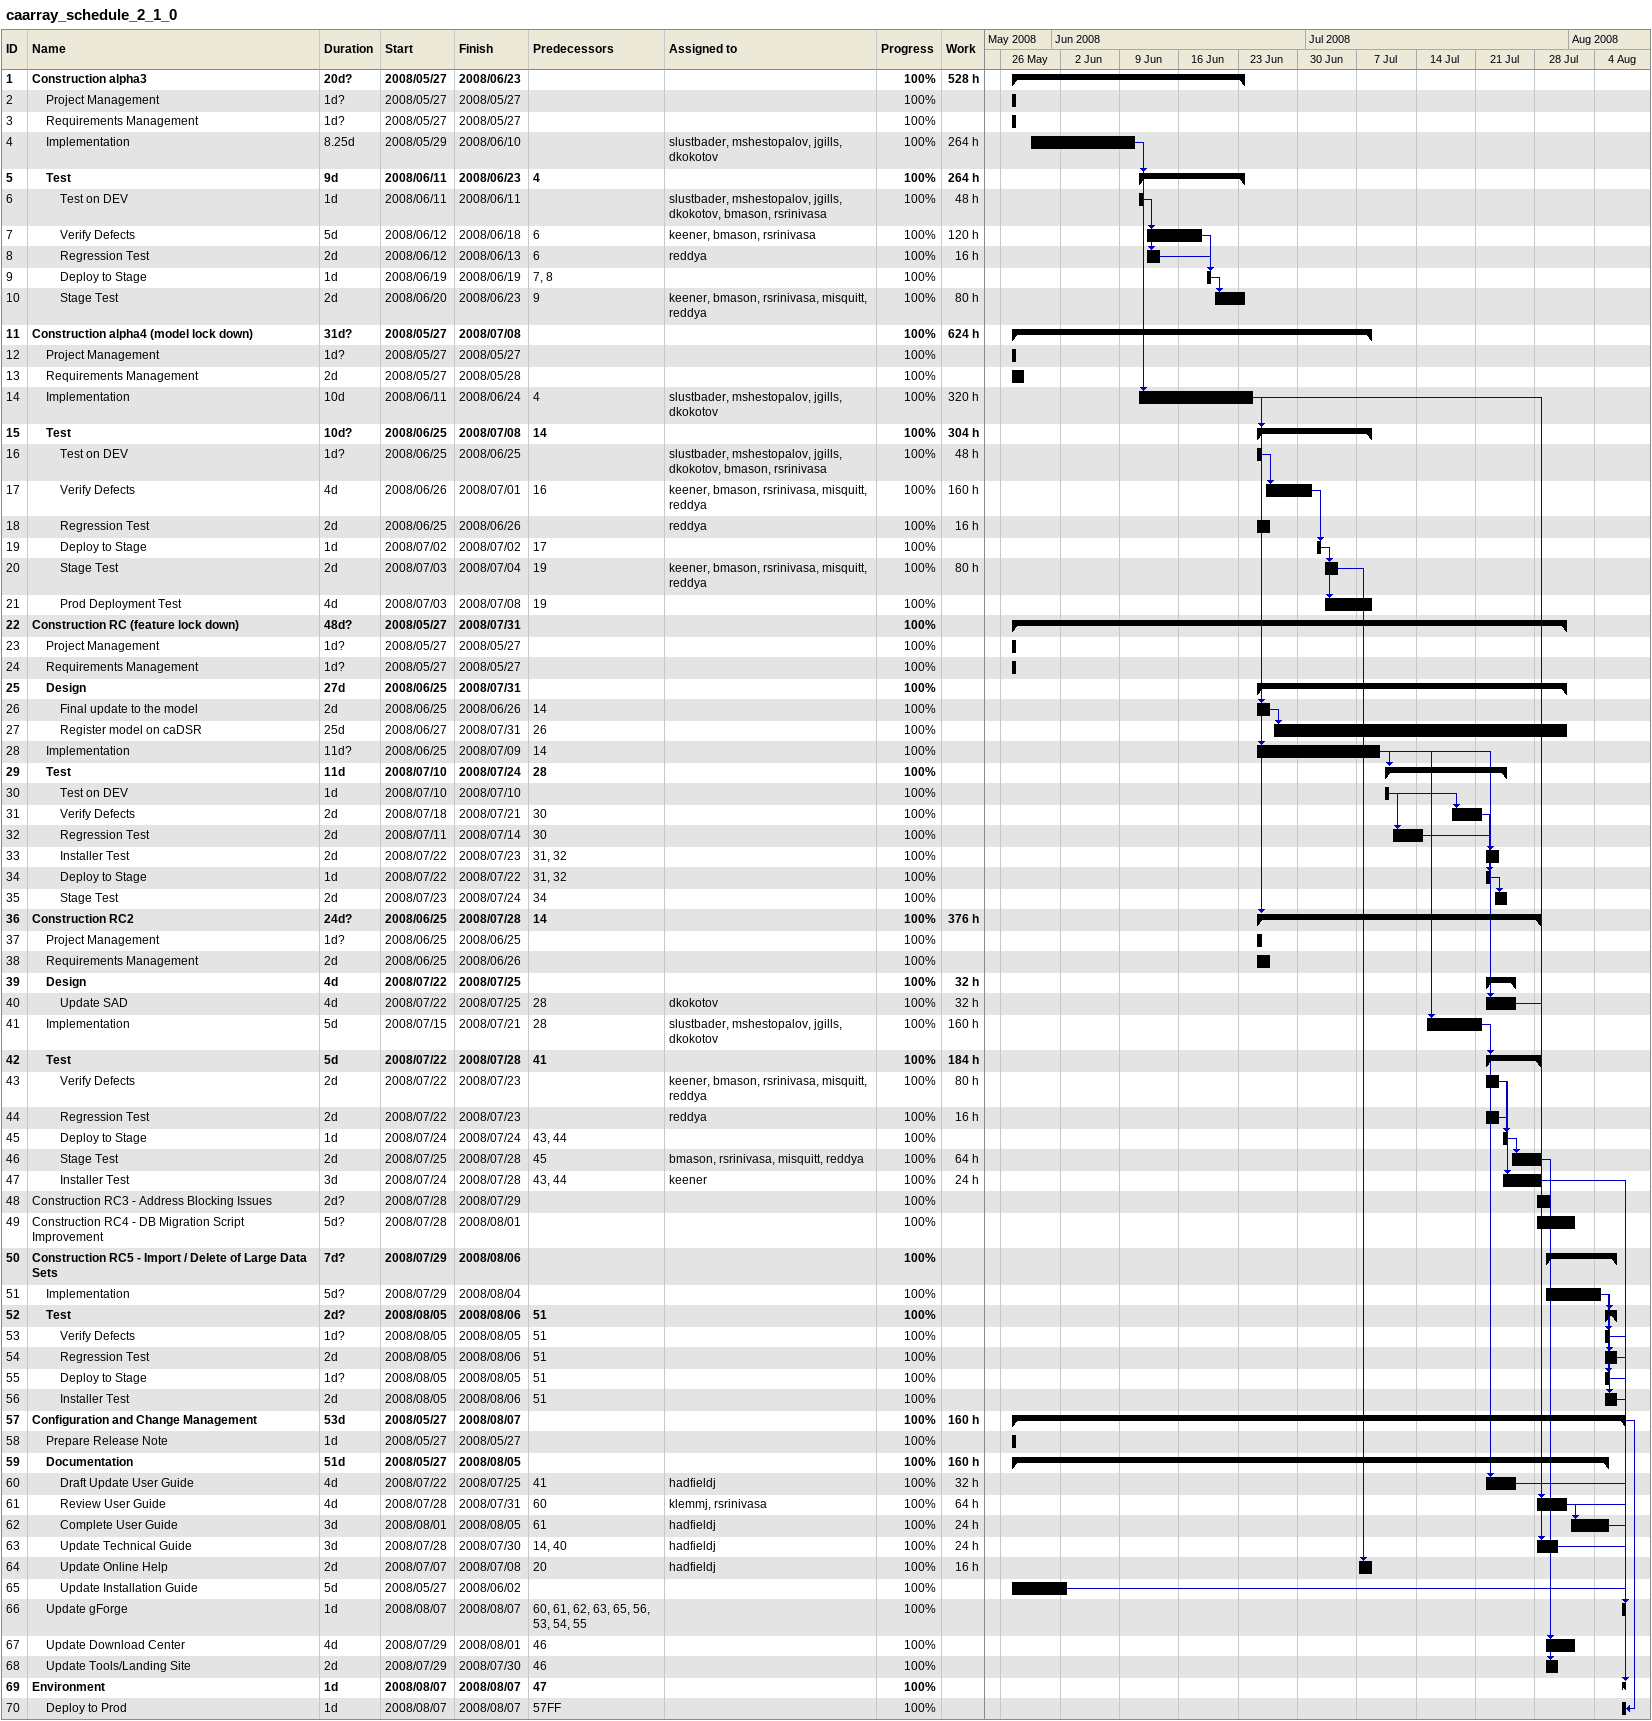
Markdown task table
caarray_schedule_2_1_0

| ID | Level | Task | Duration | Start | Finish | Predecessors | Resources | % complete | Work (h) |
|---|---|---|---|---|---|---|---|---|---|
| 1 | 1 | **Construction alpha3** | 20d? | 2008-05-27 | 2008-06-23 |  |  | 100 | 528 |
| 2 | 2 | Project Management | 1d? | 2008-05-27 | 2008-05-27 |  |  | 100 |  |
| 3 | 2 | Requirements Management | 1d? | 2008-05-27 | 2008-05-27 |  |  | 100 |  |
| 4 | 2 | Implementation | 8.25d | 2008-05-29 | 2008-06-10 |  | slustbader, mshestopalov, jgills, dkokotov | 100 | 264 |
| 5 | 2 | **Test** | 9d | 2008-06-11 | 2008-06-23 | 4 |  | 100 | 264 |
| 6 | 3 | Test on DEV | 1d | 2008-06-11 | 2008-06-11 |  | slustbader, mshestopalov, jgills, dkokotov, bmason, rsrinivasa | 100 | 48 |
| 7 | 3 | Verify Defects | 5d | 2008-06-12 | 2008-06-18 | 6 | keener, bmason, rsrinivasa | 100 | 120 |
| 8 | 3 | Regression Test | 2d | 2008-06-12 | 2008-06-13 | 6 | reddya | 100 | 16 |
| 9 | 3 | Deploy to Stage | 1d | 2008-06-19 | 2008-06-19 | 7, 8 |  | 100 |  |
| 10 | 3 | Stage Test | 2d | 2008-06-20 | 2008-06-23 | 9 | keener, bmason, rsrinivasa, misquitt, reddya | 100 | 80 |
| 11 | 1 | **Construction alpha4 (model lock down)** | 31d? | 2008-05-27 | 2008-07-08 |  |  | 100 | 624 |
| 12 | 2 | Project Management | 1d? | 2008-05-27 | 2008-05-27 |  |  | 100 |  |
| 13 | 2 | Requirements Management | 2d | 2008-05-27 | 2008-05-28 |  |  | 100 |  |
| 14 | 2 | Implementation | 10d | 2008-06-11 | 2008-06-24 | 4 | slustbader, mshestopalov, jgills, dkokotov | 100 | 320 |
| 15 | 2 | **Test** | 10d? | 2008-06-25 | 2008-07-08 | 14 |  | 100 | 304 |
| 16 | 3 | Test on DEV | 1d? | 2008-06-25 | 2008-06-25 |  | slustbader, mshestopalov, jgills, dkokotov, bmason, rsrinivasa | 100 | 48 |
| 17 | 3 | Verify Defects | 4d | 2008-06-26 | 2008-07-01 | 16 | keener, bmason, rsrinivasa, misquitt, reddya | 100 | 160 |
| 18 | 3 | Regression Test | 2d | 2008-06-25 | 2008-06-26 |  | reddya | 100 | 16 |
| 19 | 3 | Deploy to Stage | 1d | 2008-07-02 | 2008-07-02 | 17 |  | 100 |  |
| 20 | 3 | Stage Test | 2d | 2008-07-03 | 2008-07-04 | 19 | keener, bmason, rsrinivasa, misquitt, reddya | 100 | 80 |
| 21 | 3 | Prod Deployment Test | 4d | 2008-07-03 | 2008-07-08 | 19 |  | 100 |  |
| 22 | 1 | **Construction RC (feature lock down)** | 48d? | 2008-05-27 | 2008-07-31 |  |  | 100 |  |
| 23 | 2 | Project Management | 1d? | 2008-05-27 | 2008-05-27 |  |  | 100 |  |
| 24 | 2 | Requirements Management | 1d? | 2008-05-27 | 2008-05-27 |  |  | 100 |  |
| 25 | 2 | **Design** | 27d | 2008-06-25 | 2008-07-31 |  |  | 100 |  |
| 26 | 3 | Final update to the model | 2d | 2008-06-25 | 2008-06-26 | 14 |  | 100 |  |
| 27 | 3 | Register model on caDSR | 25d | 2008-06-27 | 2008-07-31 | 26 |  | 100 |  |
| 28 | 2 | Implementation | 11d? | 2008-06-25 | 2008-07-09 | 14 |  | 100 |  |
| 29 | 2 | **Test** | 11d | 2008-07-10 | 2008-07-24 | 28 |  | 100 |  |
| 30 | 3 | Test on DEV | 1d | 2008-07-10 | 2008-07-10 |  |  | 100 |  |
| 31 | 3 | Verify Defects | 2d | 2008-07-18 | 2008-07-21 | 30 |  | 100 |  |
| 32 | 3 | Regression Test | 2d | 2008-07-11 | 2008-07-14 | 30 |  | 100 |  |
| 33 | 3 | Installer Test | 2d | 2008-07-22 | 2008-07-23 | 31, 32 |  | 100 |  |
| 34 | 3 | Deploy to Stage | 1d | 2008-07-22 | 2008-07-22 | 31, 32 |  | 100 |  |
| 35 | 3 | Stage Test | 2d | 2008-07-23 | 2008-07-24 | 34 |  | 100 |  |
| 36 | 1 | **Construction RC2** | 24d? | 2008-06-25 | 2008-07-28 | 14 |  | 100 | 376 |
| 37 | 2 | Project Management | 1d? | 2008-06-25 | 2008-06-25 |  |  | 100 |  |
| 38 | 2 | Requirements Management | 2d | 2008-06-25 | 2008-06-26 |  |  | 100 |  |
| 39 | 2 | **Design** | 4d | 2008-07-22 | 2008-07-25 |  |  | 100 | 32 |
| 40 | 3 | Update SAD | 4d | 2008-07-22 | 2008-07-25 | 28 | dkokotov | 100 | 32 |
| 41 | 2 | Implementation | 5d | 2008-07-15 | 2008-07-21 | 28 | slustbader, mshestopalov, jgills, dkokotov | 100 | 160 |
| 42 | 2 | **Test** | 5d | 2008-07-22 | 2008-07-28 | 41 |  | 100 | 184 |
| 43 | 3 | Verify Defects | 2d | 2008-07-22 | 2008-07-23 |  | keener, bmason, rsrinivasa, misquitt, reddya | 100 | 80 |
| 44 | 3 | Regression Test | 2d | 2008-07-22 | 2008-07-23 |  | reddya | 100 | 16 |
| 45 | 3 | Deploy to Stage | 1d | 2008-07-24 | 2008-07-24 | 43, 44 |  | 100 |  |
| 46 | 3 | Stage Test | 2d | 2008-07-25 | 2008-07-28 | 45 | bmason, rsrinivasa, misquitt, reddya | 100 | 64 |
| 47 | 3 | Installer Test | 3d | 2008-07-24 | 2008-07-28 | 43, 44 | keener | 100 | 24 |
| 48 | 1 | Construction RC3 - Address Blocking Issues | 2d? | 2008-07-28 | 2008-07-29 |  |  | 100 |  |
| 49 | 1 | Construction RC4 - DB Migration Script Improvement | 5d? | 2008-07-28 | 2008-08-01 |  |  | 100 |  |
| 50 | 1 | **Construction RC5 - Import / Delete of Large Data Sets** | 7d? | 2008-07-29 | 2008-08-06 |  |  | 100 |  |
| 51 | 2 | Implementation | 5d? | 2008-07-29 | 2008-08-04 |  |  | 100 |  |
| 52 | 2 | **Test** | 2d? | 2008-08-05 | 2008-08-06 | 51 |  | 100 |  |
| 53 | 3 | Verify Defects | 1d? | 2008-08-05 | 2008-08-05 | 51 |  | 100 |  |
| 54 | 3 | Regression Test | 2d | 2008-08-05 | 2008-08-06 | 51 |  | 100 |  |
| 55 | 3 | Deploy to Stage | 1d? | 2008-08-05 | 2008-08-05 | 51 |  | 100 |  |
| 56 | 3 | Installer Test | 2d | 2008-08-05 | 2008-08-06 | 51 |  | 100 |  |
| 57 | 1 | **Configuration and Change Management** | 53d | 2008-05-27 | 2008-08-07 |  |  | 100 | 160 |
| 58 | 2 | Prepare Release Note | 1d | 2008-05-27 | 2008-05-27 |  |  | 100 |  |
| 59 | 2 | **Documentation** | 51d | 2008-05-27 | 2008-08-05 |  |  | 100 | 160 |
| 60 | 3 | Draft Update User Guide | 4d | 2008-07-22 | 2008-07-25 | 41 | hadfieldj | 100 | 32 |
| 61 | 3 | Review User Guide | 4d | 2008-07-28 | 2008-07-31 | 60 | klemmj, rsrinivasa | 100 | 64 |
| 62 | 3 | Complete User Guide | 3d | 2008-08-01 | 2008-08-05 | 61 | hadfieldj | 100 | 24 |
| 63 | 3 | Update Technical Guide | 3d | 2008-07-28 | 2008-07-30 | 14, 40 | hadfieldj | 100 | 24 |
| 64 | 3 | Update Online Help | 2d | 2008-07-07 | 2008-07-08 | 20 | hadfieldj | 100 | 16 |
| 65 | 3 | Update Installation Guide | 5d | 2008-05-27 | 2008-06-02 |  |  | 100 |  |
| 66 | 2 | Update gForge | 1d | 2008-08-07 | 2008-08-07 | 60, 61, 62, 63, 65, 56, 53, 54, 55 |  | 100 |  |
| 67 | 2 | Update Download Center | 4d | 2008-07-29 | 2008-08-01 | 46 |  | 100 |  |
| 68 | 2 | Update Tools/Landing Site | 2d | 2008-07-29 | 2008-07-30 | 46 |  | 100 |  |
| 69 | 1 | **Environment** | 1d | 2008-08-07 | 2008-08-07 | 47 |  | 100 |  |
| 70 | 2 | Deploy to Prod | 1d | 2008-08-07 | 2008-08-07 | 57FF |  | 100 |  |
